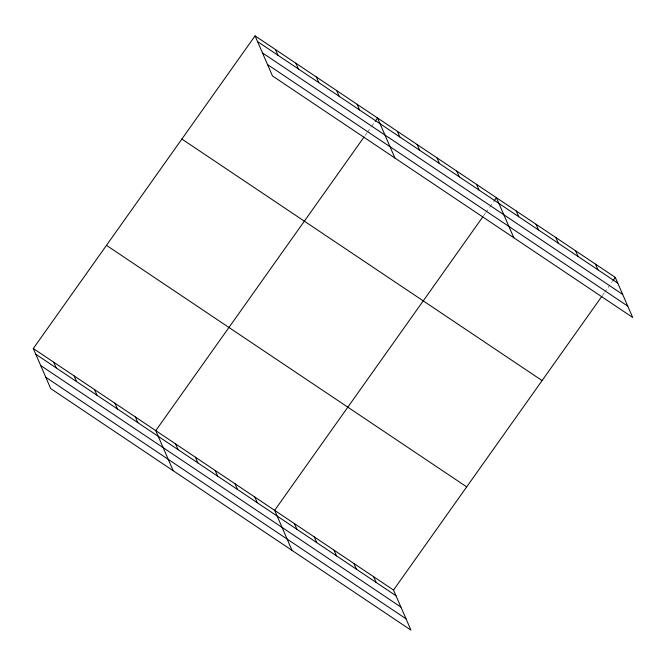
<?xml version="1.0" encoding="UTF-8"?>
<svg xmlns="http://www.w3.org/2000/svg" width="666" height="666" viewBox="0 0 666 666"><rect width="100%" height="100%" fill="white"/><g stroke="black" fill="none" stroke-linecap="round" stroke-linejoin="round"><path stroke-width="0.5" stroke-dasharray="3.33 2.5" d="M365.243 135.323L366.999 132.85M367.582 132.026L371.095 127.073M371.678 126.249L374.608 122.119M483.524 215.859L485.281 213.378M485.864 212.554L489.377 207.601M489.968 206.776L493.481 201.823M602.397 295.562L604.154 293.082M604.736 292.257L612.345 281.527"/><path stroke-width="1" d="M33.3 348.526L393.514 590.051L410.939 630.128L50.724 388.603L33.3 348.526L255.061 35.872L615.276 277.397L632.7 317.474L272.486 75.949L255.061 35.872M364.069 136.98L155.769 430.644L173.193 470.72M375.191 121.295L377.539 117.99L394.963 158.067M482.942 216.683L274.642 510.347L292.066 550.424M494.064 200.999L496.403 197.694L513.827 237.77M393.514 590.051L601.806 296.387M612.936 280.702L615.276 277.397M257.542 41.567L617.748 283.092M262.471 52.914L622.685 294.439M267.557 64.602L627.763 306.127M181.885 139.052L542.091 380.577M106.485 245.354L466.691 486.879M35.773 354.22L395.987 595.745M40.709 365.567L400.924 607.092M45.796 377.256L406.002 618.781M595.462 264.119L597.943 269.813M575.649 250.832L578.13 256.527M555.844 237.546L558.316 243.24M536.03 224.267L538.503 229.961M516.217 210.98L518.689 216.675M476.59 184.415L479.07 190.11M456.784 171.129L459.257 176.823M436.971 157.842L439.443 163.536M417.157 144.564L419.638 150.258M397.344 131.277L399.825 136.971M357.126 104.304L359.598 109.998M336.713 90.618L339.185 96.312M316.3 76.931L318.773 82.626M295.887 63.245L298.36 68.939M275.474 49.559L277.955 55.253M373.701 576.764L376.173 582.459M353.887 563.486L356.368 569.18M334.074 550.199L336.555 555.894M314.269 536.913L316.741 542.607M294.455 523.634L296.928 529.328M254.828 497.061L257.309 502.755M235.015 483.782L237.496 489.477M215.21 470.496L217.682 476.19M195.396 457.209L197.869 462.903M175.583 443.931L178.063 449.625M135.356 416.958L137.837 422.652M114.952 403.271L117.424 408.966M94.539 389.585L97.011 395.279M74.126 375.899L76.598 381.593M53.713 362.212L56.185 367.907"/></g></svg>
